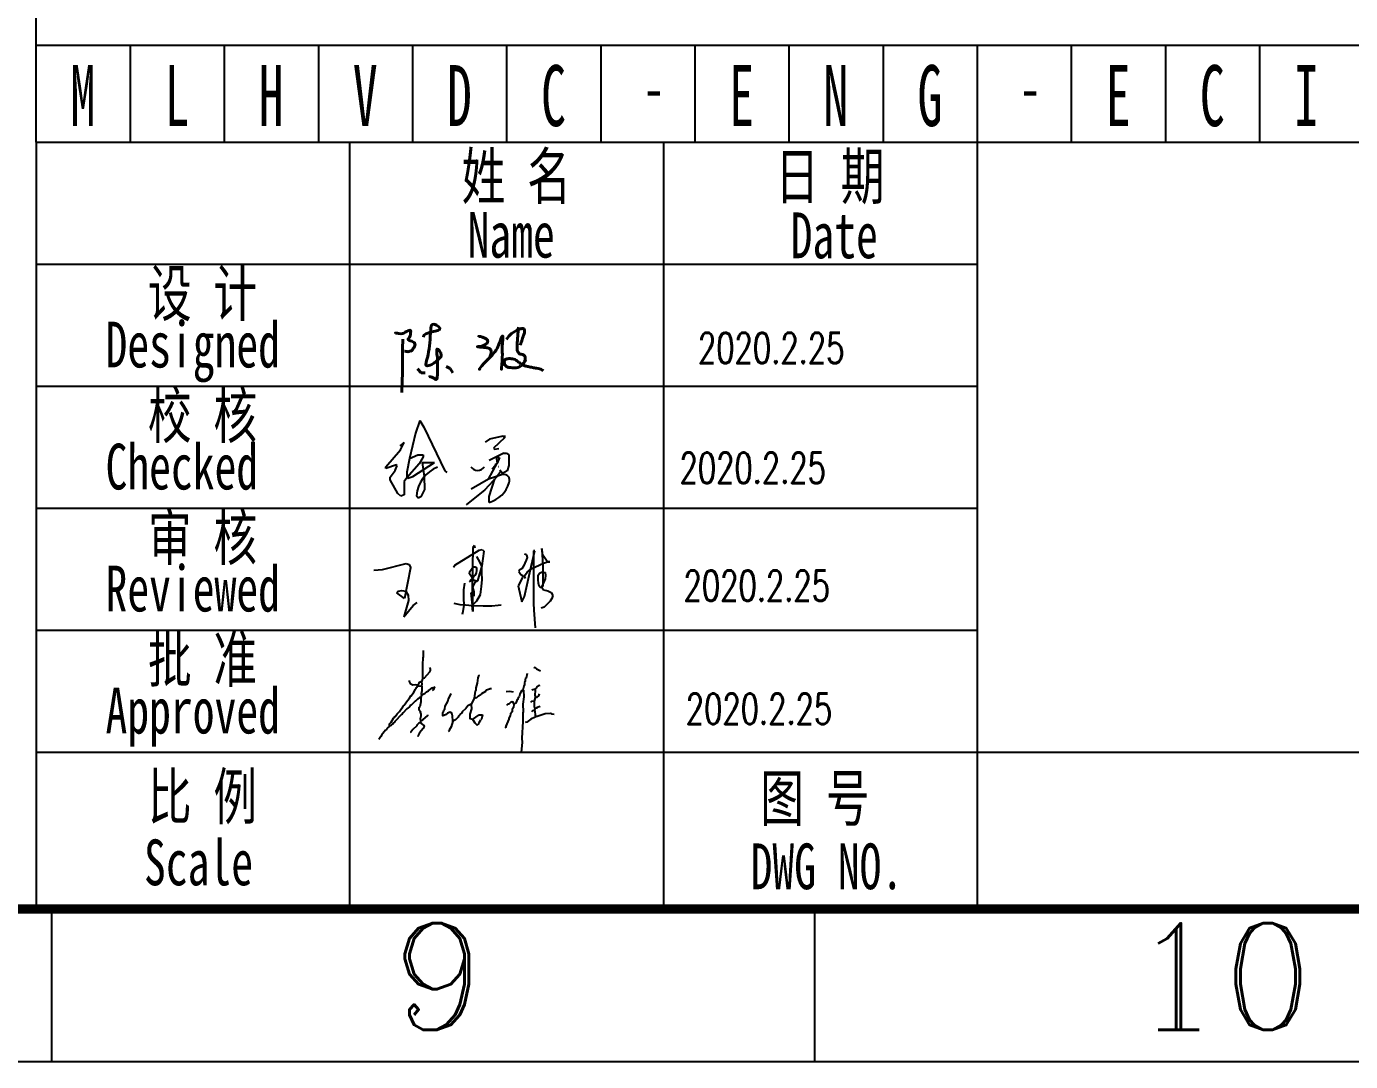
# Model space of a CAD drawing. Header units: millimetres. Extents: x 0 to 594, y 0 to 420.
# Drawn here: x 398.4 to 485.1, y 0 to 67.9 of the extents above; entities that cross this region are included whole.
import ezdxf
from ezdxf.enums import TextEntityAlignment as Align

# ---------------------------------------------------------------- set-up
doc = ezdxf.new("R2010")
doc.units = ezdxf.units.MM
for name, color, linetype in [('GPDRAW', 1, 'Continuous'), ('LAYER0', 7, 'Continuous'), ('sign', 7, 'Continuous')]:
    doc.layers.add(name, color=color, linetype=linetype)
doc.styles.add('ECL', font='SIMFANG_2312.TTF', dxfattribs={"width": 0.7, "height": 3})
doc.styles.add('elec', font='romans.shx', dxfattribs={"width": 0.7, "bigfont": 'hzdx1.shx'})
doc.styles.add('LXL', font='SIMFANG_2312.TTF', dxfattribs={"width": 0.7, "height": 3})
doc.styles.add('ROMANC', font='romanc')

# ---------------------------------------------------------------- blocks, each defined once
blk = doc.blocks.new('*U3')
at = {"linetype": 'Continuous'}
for p, q in [((4.79, 6.199), (4.761, 5.763)), ((4.819, 6.257), (4.79, 6.199)), ((4.805, 6.679), (4.819, 6.257)), ((4.761, 5.763), (4.761, 4.847)), ((11.398, 4.341), (11.35, 4.083)), ((11.447, 4.455), (11.398, 4.341)), ((11.495, 4.632), (11.447, 4.568)), ((11.447, 4.568), (11.447, 4.455)), ((11.495, 4.81), (11.576, 4.875)), ((11.495, 4.794), (11.495, 4.632)), ((11.576, 4.875), (11.641, 5.182)), ((11.35, 4.083), (11.382, 4.067)), ((11.398, 3.631), (11.35, 3.146)), ((11.382, 4.067), (11.398, 3.631)), ((11.366, 2.645), (11.334, 2.596)), ((11.35, 3.146), (11.366, 2.645)), ((8.047, 2.158), (8.482, 2.448)), ((8.482, 2.448), (8.695, 2.448)), ((8.637, 2.176), (8.579, 2.138)), ((8.695, 2.448), (8.637, 2.176)), ((11.334, 2.015), (11.269, 0.932)), ((11.334, 2.596), (11.334, 2.015)), ((2.027, 1.037), (1.911, 0.833)), ((2.071, 1.066), (2.027, 1.037)), ((2.085, 1.124), (2.071, 1.066)), ((2.347, 1.444), (2.085, 1.124)), ((2.405, 1.488), (2.347, 1.444)), ((2.449, 1.575), (2.405, 1.488)), ((2.594, 1.72), (2.449, 1.575)), ((11.269, 0.932), (11.285, 0.642)), ((11.285, 0.642), (11.221, 0.011))]:
    blk.add_line(p, q, dxfattribs=at)
for points in [[(4.761, 4.847), (4.892, 4.89), (5.241, 5.283), (5.285, 5.37), (5.285, 5.472), (5.241, 5.559)], [(12.061, 5.585), (12.125, 5.569), (12.238, 5.472), (12.497, 5.343)], [(2.594, 1.72), (2.609, 1.866), (2.711, 1.982), (2.871, 2.229), (2.929, 2.273), (2.958, 2.346), (3.002, 2.375), (3.103, 2.52), (3.263, 2.665), (3.38, 2.869), (3.423, 2.898), (3.511, 3.043), (3.569, 3.087), (3.787, 3.392), (3.918, 3.538), (4.005, 3.712), (4.034, 3.712), (4.034, 3.741), (4.165, 3.901), (4.296, 4.134), (4.354, 4.178), (4.354, 4.221), (4.412, 4.279), (4.456, 4.381)], [(4.456, 4.41), (4.281, 4.425), (4.136, 4.396), (4.005, 4.469), (3.903, 4.643), (3.903, 4.701)], [(4.717, 4.643), (4.543, 4.585), (4.514, 4.556), (4.499, 4.454), (4.456, 4.41)], [(4.456, 4.41), (4.456, 4.381)], [(4.456, 4.381), (4.528, 4.352), (4.717, 4.338)], [(4.761, 4.847), (4.717, 4.643)], [(4.717, 4.338), (4.717, 4.396), (4.747, 4.439), (4.717, 4.643)], [(8.443, 5.085), (8.463, 5.046), (8.385, 4.871), (8.346, 4.542), (8.269, 4.232), (8.269, 4.057), (8.211, 3.999), (8.152, 3.553)], [(12.448, 4.374), (12.351, 4.358), (12.255, 4.293), (12.222, 4.212), (12.158, 4.148)], [(4.645, 3.582), (4.572, 3.582), (4.427, 3.48), (4.31, 3.349), (4.281, 3.349), (4.019, 3.087), (3.961, 3.058), (3.918, 2.985), (3.743, 2.84), (3.481, 2.564), (3.452, 2.564), (3.409, 2.476), (3.38, 2.476), (2.943, 2.026), (2.943, 1.997), (2.827, 1.895), (2.813, 1.851), (2.783, 1.851), (2.711, 1.778), (2.711, 1.749), (2.594, 1.72)], [(4.645, 3.582), (4.645, 3.305), (4.587, 2.985), (4.514, 2.927), (4.528, 2.811), (4.63, 2.68), (4.616, 2.636), (4.659, 2.505), (4.659, 2.36), (4.616, 2.186), (4.63, 2.069)], [(4.703, 3.756), (4.645, 3.582)], [(4.717, 4.338), (4.717, 4.032), (4.688, 3.843), (4.703, 3.756)], [(4.703, 3.756), (4.819, 3.8), (4.95, 3.887), (5.037, 3.974), (5.154, 4.032), (5.183, 4.076), (5.212, 4.076), (5.401, 4.221), (5.444, 4.221)], [(5.517, 4.178), (5.488, 4.12), (5.401, 4.061)], [(5.444, 4.221), (5.459, 4.25), (5.561, 4.265)], [(5.517, 4.178), (5.459, 4.192), (5.444, 4.221)], [(5.561, 4.265), (5.517, 4.178)], [(5.561, 4.265), (5.59, 4.294)], [(6.756, 2.041), (6.737, 2.39), (6.679, 2.564), (6.582, 2.622), (6.407, 2.564), (6.272, 2.448), (6.097, 2.39), (6.097, 2.603), (6.136, 2.642), (6.155, 2.758), (6.233, 2.855), (6.252, 3.029), (6.427, 3.34), (6.446, 3.437), (6.64, 3.844)], [(8.152, 3.553), (7.958, 3.126)], [(8.152, 3.553), (8.327, 3.592), (8.443, 3.708), (8.598, 3.786), (8.656, 3.863), (8.908, 4.018), (8.967, 4.096)], [(8.967, 4.096), (9.161, 4.154), (9.199, 4.193), (9.296, 4.193)], [(10.736, 3.937), (10.493, 3.986), (10.251, 3.97)], [(11.35, 4.083), (11.237, 4.018), (11.14, 3.808), (11.091, 3.631), (11.043, 3.598), (11.01, 3.469), (10.978, 3.453), (10.881, 3.21), (10.752, 3.146)], [(12.158, 4.148), (11.931, 4.067)], [(12.141, 3.582), (12.077, 3.356)], [(12.158, 4.148), (12.158, 3.97), (12.125, 3.841), (12.125, 3.744), (12.158, 3.679), (12.141, 3.582)], [(12.141, 3.582), (12.287, 3.614), (12.384, 3.711), (12.432, 3.841)], [(7.958, 3.126), (7.9, 3.126), (7.745, 3.049), (7.609, 2.874), (7.357, 2.642), (7.338, 2.584), (7.241, 2.506), (7.222, 2.448), (7.125, 2.37), (7.105, 2.312), (6.931, 2.118), (6.756, 2.041)], [(7.958, 3.126), (7.978, 2.855), (7.862, 2.506), (7.862, 2.215), (8.036, 2.176), (8.191, 1.924), (8.346, 1.789)], [(10.752, 3.146), (10.72, 2.936), (10.639, 2.807), (10.639, 2.661), (10.542, 2.532), (10.51, 2.386), (10.429, 2.241), (10.429, 2.176), (10.348, 2.015), (10.235, 1.708), (10.251, 1.659), (10.17, 1.595)], [(10.752, 3.146), (10.72, 3.178), (10.704, 3.291), (10.639, 3.307), (10.526, 3.275), (10.413, 3.162), (10.348, 3.146), (10.267, 3.065)], [(12.077, 3.356), (11.915, 3.34), (11.834, 3.275)], [(12.093, 2.742), (11.964, 2.726), (11.899, 2.661)], [(12.077, 3.356), (12.093, 3.033), (12.109, 2.92), (12.141, 2.887)], [(12.141, 2.887), (12.093, 2.742)], [(12.093, 2.742), (12.125, 2.71), (12.141, 2.419), (12.174, 2.37)], [(12.141, 2.887), (12.271, 2.92), (12.287, 2.952), (12.481, 3.033)], [(4.63, 1.953), (4.601, 1.924), (4.528, 1.909), (4.398, 1.778), (4.383, 1.735), (4.121, 1.502), (4.005, 1.313), (4.019, 1.299)], [(4.63, 1.953), (4.674, 1.924), (4.688, 1.88), (4.848, 1.764), (4.877, 1.691), (4.819, 1.56), (4.572, 1.284), (4.485, 1.11), (4.47, 1.008)], [(4.63, 2.069), (4.79, 2.127), (5.11, 2.404), (5.125, 2.447)], [(4.63, 2.069), (4.63, 1.953)], [(6.756, 2.041), (6.64, 1.672), (6.504, 1.459), (6.504, 1.401), (6.446, 1.362)], [(8.346, 1.789), (8.463, 1.866), (8.482, 1.963), (8.579, 2.138)], [(12.174, 2.37), (12.141, 2.306), (11.867, 2.176), (11.608, 1.983), (11.495, 1.95)], [(12.174, 2.37), (12.271, 2.37), (12.804, 2.548), (13.159, 2.564), (13.208, 2.532), (13.386, 2.5)]]:
    blk.add_lwpolyline(points, dxfattribs=at)
at = {"style": 'elec', "width": 0.7}
blk.add_text('    2020.2.25', height=2, dxfattribs=at).set_placement((17.84, 1.848))
blk = doc.blocks.new('*U4')
at = {"lineweight": 40}
for p, q in [((3.48, 3.086), (3.454, 2.448)), ((3.454, 2.448), (3.454, 0.941)), ((3.454, 0.941), (3.4, -0.402)), ((4.436, 1.133), (4.688, 0.883)), ((4.688, 0.883), (4.942, 0.873)), ((6.326, 1.289), (6.587, 1.163)), ((6.586, 1.162), (6.761, 0.887))]:
    blk.add_line(p, q, dxfattribs=at)
for points, start_tangent, end_tangent in [([(2.988, 3.462), (3.208, 3.454), (3.633, 3.54), (3.866, 3.654), (3.978, 3.667), (3.988, 3.501), (3.864, 3.149), (3.824, 3.091), (4.057, 2.947), (4.207, 2.867), (4.253, 2.821), (4.278, 2.722), (4.25, 2.613), (4.195, 2.53), (4.14, 2.448), (4.058, 2.339), (3.976, 2.311), (3.893, 2.284), (3.701, 2.284), (3.592, 2.311)], (-0.472048, 0.881573), (0.89462, -0.446827)), ([(4.82, 3.219), (5.907, 3.805), (5.411, 4.053), (5.31, 3.741), (5.246, 2.851), (5.133, 2.055), (5.081, 1.826), (5.013, 1.356), (5.378, 1.435), (5.613, 1.591), (5.887, 1.837), (5.997, 2.029), (5.722, 2.44), (5.714, 2.104), (5.75, 1.728), (5.75, 1.508), (5.751, 1.169), (5.757, 0.948), (5.742, 0.73), (5.677, 0.45), (5.471, 0.543), (5.256, 0.659)], (-0.112609, 0.993639), (1, 0)), ([(8.442, 3.218), (8.853, 3.164), (9.036, 2.973), (8.771, 2.67), (8.366, 2.592), (8.789, 2.549), (9.032, 2.51), (9.247, 2.388), (8.92, 1.755)], (-0.470008, 0.882662), (-0.4476, 0.894234))]:
    blk.add_spline(points, degree=3, dxfattribs=dict(at, start_tangent=start_tangent, end_tangent=end_tangent))
at = {"lineweight": 40, "start_tangent": (-0.457934, 0.888986)}
blk.add_spline([(11.049, 3.865), (10.966, 2.715), (11.018, 2.259), (11.17, 2.109), (11.307, 2.082), (11.472, 1.972), (11.499, 1.807), (11.499, 1.67), (11.507, 1.707), (11.417, 1.561), (11.28, 1.424), (11.143, 1.287), (11.005, 1.232), (10.813, 1.204), (10.457, 1.232), (10.237, 1.314), (10.112, 1.468), (10.127, 1.424), (10.127, 1.588), (10.155, 1.725), (10.347, 1.807), (10.655, 1.794), (10.841, 1.753), (10.95, 1.67), (11.17, 1.506), (11.472, 1.341), (11.691, 1.287), (11.966, 1.232), (12.24, 1.177), (12.432, 1.15), (12.569, 1.095), (12.68, 1.018)], degree=3, dxfattribs=at)
at = {"lineweight": 40}
for points, knots in [([(10.28, 3.068), (10.298, 3.113), (10.387, 3.281), (10.731, 3.56), (11.055, 3.746), (11.381, 3.816), (11.485, 3.643), (11.362, 3.263), (11.255, 2.945), (11.173, 2.704)], [6.417144, 6.417144, 6.417144, 6.417144, 6.574551, 7.034032, 7.556844, 7.738735, 7.832352, 8.0674, 8.806209, 8.806209, 8.806209, 8.806209]), ([(8.566, 1.141), (8.271, 0.965), (9.442, 2.136), (9.662, 2.44), (10.12, 3.698), (9.953, 2.475), (10.034, 1.991), (9.91, 1.102), (9.946, 1.107), (9.952, 1.115)], [0, 0, 0, 0, 0.977504, 1.856108, 2.483486, 3.15885, 3.807757, 4.562282, 4.671504, 4.671504, 4.671504, 4.671504])]:
    blk.add_open_spline(points, degree=3, knots=knots, dxfattribs=at)
at = {"style": 'elec', "width": 0.7}
blk.add_text('    2020.2.25', height=2, dxfattribs=at).set_placement((18.64, 1.506))
blk = doc.blocks.new('*HATCH106')
for p, q in [((808.5, 929.5), (811.7, 926.3)), ((808.5, 926.5), (810.4, 923.9))]:
    blk.add_line(p, q)
blk = doc.blocks.new('*HATCH45')
for p, q in [((808.5, 929.5), (811.7, 926.3)), ((808.5, 926.5), (810.4, 923.9))]:
    blk.add_line(p, q)
blk = doc.blocks.new('*U7')
at = {"layer": 'LAYER0'}
for p, q in [((4.587, 5.765), (4.297, 4.925)), ((4.587, 5.765), (4.297, 4.925)), ((4.587, 5.765), (4.857, 5.325)), ((4.587, 5.765), (4.857, 5.325)), ((4.857, 5.325), (6.237, 2.445)), ((4.857, 5.325), (6.237, 2.445)), ((4.297, 4.925), (3.921, 3.267)), ((4.297, 4.925), (3.921, 3.267)), ((9.157, 4.525), (8.877, 4.345)), ((9.157, 4.525), (8.877, 4.345)), ((10.032, 4.727), (9.157, 4.525)), ((10.032, 4.727), (9.157, 4.525)), ((10.135, 4.625), (9.417, 3.945)), ((10.135, 4.625), (9.417, 3.945)), ((10.032, 4.727), (10.197, 4.727)), ((10.032, 4.727), (10.135, 4.625)), ((10.032, 4.727), (10.197, 4.727)), ((10.032, 4.727), (10.135, 4.625)), ((10.135, 4.727), (10.135, 4.625)), ((10.135, 4.727), (10.135, 4.625)), ((2.364, 2.71), (3.317, 3.825)), ((2.364, 2.71), (3.317, 3.825)), ((3.557, 4.305), (3.277, 4.085)), ((3.557, 4.305), (3.277, 4.085)), ((3.317, 3.825), (3.557, 4.305)), ((3.317, 3.825), (3.557, 4.305)), ((3.471, 4.133), (3.421, 4.198)), ((3.471, 4.133), (3.421, 4.198)), ((3.921, 3.267), (4.464, 3.505)), ((3.921, 3.267), (4.464, 3.505)), ((4.464, 3.505), (4.808, 3.505)), ((4.464, 3.505), (4.808, 3.505)), ((4.808, 3.505), (4.808, 3.364)), ((4.808, 3.505), (4.808, 3.364)), ((10.097, 3.605), (9.137, 3.125)), ((10.097, 3.605), (9.137, 3.125)), ((9.417, 3.945), (9.477, 3.865)), ((9.417, 3.945), (9.477, 3.865)), ((9.477, 3.865), (9.777, 3.925)), ((9.477, 3.865), (9.777, 3.925)), ((10.097, 3.605), (10.277, 3.605)), ((10.097, 3.605), (10.277, 3.605)), ((10.277, 3.605), (10.427, 3.505)), ((10.277, 3.605), (10.427, 3.505)), ((10.427, 3.505), (10.427, 2.81)), ((10.427, 3.505), (10.427, 2.81)), ((3.057, 2.845), (2.364, 2.6)), ((3.057, 2.845), (2.364, 2.6)), ((2.364, 2.6), (2.364, 2.71)), ((2.364, 2.6), (2.364, 2.71)), ((2.977, 2.485), (3.097, 2.805)), ((2.977, 2.485), (3.097, 2.805)), ((3.097, 2.805), (3.057, 2.845)), ((3.097, 2.805), (3.057, 2.845)), ((3.921, 3.267), (3.738, 2.365)), ((3.921, 3.267), (3.738, 2.365)), ((4.537, 2.905), (3.738, 1.989)), ((4.537, 2.905), (3.738, 1.989)), ((4.137, 2.085), (5.551, 2.999)), ((4.137, 2.085), (5.551, 2.999)), ((4.808, 3.364), (4.537, 2.905)), ((4.808, 3.364), (4.537, 2.905)), ((4.733, 2.999), (5.551, 2.999)), ((4.733, 2.999), (4.882, 2.083)), ((4.733, 2.999), (5.551, 2.999)), ((4.733, 2.999), (4.882, 2.083)), ((9.097, 1.905), (9.665, 2.956)), ((9.097, 1.905), (9.665, 2.956)), ((9.517, 2.805), (9.317, 2.565)), ((9.517, 2.805), (9.317, 2.565)), ((9.665, 2.956), (9.517, 2.865)), ((9.665, 2.956), (9.517, 2.865)), ((9.517, 2.865), (9.517, 2.805)), ((9.517, 2.865), (9.517, 2.805)), ((9.598, 3.355), (9.665, 2.956)), ((9.598, 3.355), (9.805, 3.325)), ((9.598, 3.355), (9.665, 2.956)), ((9.598, 3.355), (9.805, 3.325)), ((9.664, 3.388), (9.673, 3.344)), ((9.664, 3.388), (9.673, 3.344)), ((9.805, 3.325), (9.665, 2.956)), ((9.805, 3.325), (9.665, 2.956)), ((9.717, 2.745), (9.737, 2.745)), ((9.717, 2.745), (9.737, 2.745)), ((10.427, 2.81), (10.317, 2.465)), ((10.427, 2.81), (10.317, 2.465)), ((2.647, 2.031), (2.977, 2.485)), ((2.647, 2.031), (2.977, 2.485)), ((2.647, 1.867), (2.647, 2.031)), ((2.647, 1.867), (2.647, 2.031)), ((3.157, 0.965), (2.647, 1.867)), ((3.157, 0.965), (2.647, 1.867)), ((3.738, 1.989), (3.567, 1.762)), ((3.738, 1.989), (3.567, 1.762)), ((3.567, 1.762), (3.567, 0.871)), ((3.567, 1.762), (3.567, 0.871)), ((3.738, 2.365), (3.738, 1.989)), ((3.738, 2.365), (3.738, 1.989)), ((3.738, 1.989), (3.797, 1.965)), ((3.738, 1.989), (3.797, 1.965)), ((3.797, 1.965), (4.137, 2.085)), ((3.797, 1.965), (4.137, 2.085)), ((4.882, 2.083), (4.887, 1.225)), ((4.882, 2.083), (4.887, 1.225)), ((6.237, 2.445), (6.357, 2.345)), ((6.237, 2.445), (6.357, 2.345)), ((9.097, 1.905), (7.957, 1.245)), ((9.097, 1.905), (7.957, 1.245)), ((9.657, 2.087), (8.857, 1.205)), ((9.657, 2.087), (8.857, 1.205)), ((10.017, 2.205), (9.097, 1.905)), ((10.017, 2.205), (9.097, 1.905)), ((9.127, 0.775), (9.51, 1.926)), ((9.127, 0.775), (9.51, 1.926)), ((9.895, 2.434), (9.657, 2.087)), ((9.895, 2.434), (9.657, 2.087)), ((10.017, 2.285), (9.837, 2.505)), ((10.017, 2.285), (9.837, 2.505)), ((10.317, 2.465), (10.017, 2.285)), ((10.317, 2.465), (10.017, 2.285)), ((10.017, 2.285), (10.017, 2.205)), ((10.017, 2.285), (10.017, 2.205)), ((3.337, 0.785), (3.157, 0.965)), ((3.337, 0.785), (3.157, 0.965)), ((3.567, 0.871), (3.337, 0.785)), ((3.567, 0.871), (3.337, 0.785)), ((4.887, 1.225), (4.657, 0.745)), ((4.887, 1.225), (4.657, 0.745)), ((8.857, 1.205), (7.617, 0.225)), ((8.857, 1.205), (7.617, 0.225)), ((4.477, 0.665), (4.377, 0.825)), ((4.477, 0.665), (4.377, 0.825)), ((4.657, 0.745), (4.477, 0.665)), ((4.657, 0.745), (4.477, 0.665)), ((9.127, 0.372), (9.127, 0.775)), ((9.127, 0.372), (9.127, 0.775))]:
    blk.add_line(p, q, dxfattribs=at)
for centre, radius, start, end in [((6.467, 0.716), 2.093, 109.8407, 177.01324), ((6.467, 0.716), 2.093, 109.8407, 177.01324), ((8.377, 2.981), 0.509, 210.22699, 329.77301), ((8.377, 2.981), 0.509, 210.22699, 329.77301), ((10.093, 1.831), 0.382, 337.8314, 101.5483), ((10.093, 1.831), 0.382, 337.8314, 101.5483), ((8.569, 2.253), 1.961, 286.52549, 343.22341), ((8.569, 2.253), 1.961, 286.52549, 343.22341)]:
    blk.add_arc(centre, radius, start, end, dxfattribs=at)
at = {"layer": 'LAYER0', "xscale": 0.02000000000007276, "yscale": 0.01999999999998181, "zscale": 0.02}
for name in ['*HATCH106', '*HATCH45']:
    blk.add_blockref(name, (-6.653, -15.725), dxfattribs=at)
at = {"style": 'elec', "width": 0.7}
blk.add_text('    2020.2.25', height=2, dxfattribs=at).set_placement((17.429, 1.647))
blk = doc.blocks.new('A$C3C6D79E5')
for p, q in [((7.381, 5.981), (7.32, 3.055)), ((7.489, 6.13), (7.381, 5.981)), ((7.555, 5.923), (7.489, 6.13)), ((6.028, 4.649), (7.834, 5.774)), ((7.795, 5.078), (7.677, 5.312)), ((8.037, 4.598), (7.795, 5.078)), ((7.834, 5.774), (8.071, 5.838)), ((8.19, 5.707), (8.037, 4.598)), ((8.071, 5.838), (8.19, 5.707)), ((11.336, 5.032), (11.143, 4.576)), ((11.218, 5.496), (11.371, 5.445)), ((11.423, 5.221), (11.336, 5.032)), ((11.371, 5.445), (11.423, 5.221)), ((11.719, 4.554), (11.982, 5.738)), ((11.901, 5.736), (11.88, 3.525)), ((11.982, 5.738), (11.901, 5.736)), ((12.568, 5.499), (12.507, 5.901)), ((12.507, 5.901), (12.587, 4.595)), ((12.666, 5.307), (12.568, 5.499)), ((12.917, 4.944), (12.666, 5.307)), ((13.112, 4.898), (12.917, 4.944)), ((0, 4.295), (0.654, 4.327)), ((0.654, 4.327), (2.416, 4.79)), ((2.729, 4.461), (2.282, 2.178)), ((2.416, 4.79), (2.629, 4.706)), ((2.629, 4.706), (2.718, 4.489)), ((2.718, 4.489), (2.729, 4.461)), ((5.926, 4.518), (6.028, 4.649)), ((7.132, 4.006), (7.151, 4.198)), ((7.318, 3.722), (7.132, 4.006)), ((7.151, 4.198), (7.391, 4.546)), ((7.391, 4.546), (7.548, 4.546)), ((7.608, 4.07), (7.531, 3.9)), ((7.548, 4.546), (7.648, 4.481)), ((7.648, 4.28), (7.608, 4.07)), ((7.648, 4.481), (7.648, 4.28)), ((8.037, 4.598), (7.729, 3.498)), ((8.036, 4.075), (8.037, 4.598)), ((8.077, 3.593), (8.036, 4.075)), ((10.833, 4.293), (10.789, 4.183)), ((10.789, 4.183), (10.951, 3.975)), ((11.009, 4.391), (10.833, 4.293)), ((10.951, 3.975), (11.092, 3.888)), ((11.143, 4.576), (11.009, 4.391)), ((11.217, 3.862), (11.418, 4.131)), ((11.222, 2.318), (11.719, 4.554)), ((11.418, 4.131), (11.72, 4.384)), ((11.72, 4.384), (12.639, 4.797)), ((12.227, 3.914), (12.331, 4.073)), ((12.331, 4.073), (12.487, 4.146)), ((12.487, 4.146), (12.638, 4.146)), ((12.587, 4.595), (12.578, 3.097)), ((12.638, 4.146), (12.757, 4.117)), ((12.639, 4.797), (12.937, 4.898)), ((12.757, 4.117), (12.789, 3.899)), ((12.937, 4.898), (13.112, 4.898)), ((6.745, 3.324), (6.672, 2.822)), ((7.531, 3.9), (7.128, 3.411)), ((7.128, 3.411), (7.291, 3.537)), ((7.291, 3.537), (7.481, 3.553)), ((7.606, 3.422), (7.318, 3.722)), ((7.32, 3.055), (7.381, 1.2)), ((7.602, 3.518), (7.356, 3.022)), ((7.356, 3.022), (7.456, 2.683)), ((7.481, 3.553), (7.602, 3.518)), ((7.729, 3.498), (7.606, 3.422)), ((7.936, 2.468), (8.011, 3.064)), ((8.011, 3.064), (8.077, 3.593)), ((10.939, 3.492), (10.749, 3.121)), ((10.749, 3.121), (10.796, 2.889)), ((11.08, 3.759), (10.939, 3.492)), ((11.092, 3.888), (11.08, 3.759)), ((11.286, 3.678), (11.217, 3.862)), ((11.88, 3.525), (11.895, 1.823)), ((12.235, 3.778), (12.227, 3.914)), ((12.235, 3.557), (12.235, 3.778)), ((12.264, 3.323), (12.235, 3.557)), ((12.319, 3.106), (12.264, 3.323)), ((12.389, 3.004), (12.319, 3.106)), ((12.484, 2.991), (12.389, 3.004)), ((12.629, 3.343), (12.476, 3.056)), ((12.476, 3.056), (12.643, 2.817)), ((12.578, 3.097), (12.484, 2.991)), ((12.757, 3.644), (12.629, 3.343)), ((12.789, 3.899), (12.757, 3.644)), ((1.718, 2.606), (1.82, 2.723)), ((2.282, 2.178), (1.718, 2.606)), ((1.82, 2.723), (2.084, 2.775)), ((2.084, 2.775), (2.387, 2.716)), ((2.593, 2.018), (2.224, 0.816)), ((2.387, 2.716), (2.559, 2.433)), ((2.559, 2.433), (2.593, 2.018)), ((6.672, 2.822), (6.672, 2.211)), ((6.672, 2.211), (6.699, 1.682)), ((7.456, 2.36), (7.224, 2.6)), ((7.224, 2.6), (7.381, 1.2)), ((7.33, 1.65), (7.663, 1.996)), ((7.456, 2.683), (7.456, 2.36)), ((7.663, 1.996), (7.936, 2.468)), ((10.796, 2.889), (11.027, 1.919)), ((11.027, 1.919), (11.222, 2.318)), ((12.643, 2.817), (12.954, 2.743)), ((12.954, 2.743), (13.21, 2.624)), ((13.247, 2.168), (13.141, 1.971)), ((13.21, 2.624), (13.341, 2.401)), ((13.341, 2.401), (13.247, 2.168)), ((2.224, 0.816), (2.938, 1.663)), ((2.938, 1.663), (3.228, 1.878)), ((5.96, 1.837), (6.416, 1.736)), ((6.416, 1.736), (6.836, 1.7)), ((6.626, 1.216), (6.581, 0.988)), ((6.699, 1.682), (6.626, 1.216)), ((6.836, 1.7), (7.33, 1.65)), ((7.381, 1.2), (7.33, 1.65)), ((7.33, 1.65), (8.132, 1.627)), ((8.132, 1.627), (8.789, 1.636)), ((8.789, 1.636), (9.263, 1.682)), ((9.263, 1.682), (9.477, 1.702)), ((11.895, 1.823), (11.91, 1.298)), ((11.91, 1.298), (12.021, 0)), ((12.677, 1.533), (12.469, 1.449)), ((13.141, 1.971), (12.677, 1.533))]:
    blk.add_line(p, q)
blk = doc.blocks.new('*U9')
at = {"color": 0, "xscale": 0.8800000000000001, "yscale": 0.8800000000000001, "zscale": 0.8800000000000001}
blk.add_blockref('A$C3C6D79E5', (1.576, 0.169), dxfattribs=at)
at = {"style": 'elec', "width": 0.7}
blk.add_text('    2020.2.25', height=2, dxfattribs=at).set_placement((17.695, 1.921))
blk = doc.blocks.new('*U27')
at = {"layer": 'GPDRAW', "color": 0, "style": 'LXL', "width": 0.6}
for s, p in [('M', (3.07, 3.059)), ('L', (9.237, 3.059)), ('H', (15.404, 3.059)), ('V', (21.57, 3.059)), ('D', (27.737, 3.059)), ('C', (33.904, 3.059)), ('E', (46.237, 3.059)), ('N', (52.404, 3.059)), ('G', (58.57, 3.059)), ('E', (70.904, 3.059)), ('C', (77.07, 3.059)), ('I', (83.237, 3.059))]:
    blk.add_text(s, height=4, dxfattribs=at).set_placement(p, align=Align.MIDDLE)
at = {"layer": 'GPDRAW', "color": 7, "style": 'LXL', "width": 0.7}
for p in [(39.761, 2.045), (64.428, 2.045)]:
    blk.add_text('-', height=3, dxfattribs=at).set_placement(p)
blk = doc.blocks.new('XXDAFRAM-CH-HENG-A2')
at = {"linetype": 'Continuous'}
for p, q in [((405.167, 66.642), (405.167, 60.278)), ((411.333, 66.642), (411.333, 60.278)), ((417.5, 66.642), (417.5, 60.278)), ((423.667, 66.642), (423.667, 60.278)), ((429.833, 66.642), (429.833, 60.278)), ((436, 66.642), (436, 60.278)), ((442.167, 66.642), (442.167, 60.278)), ((448.333, 66.642), (448.333, 60.278)), ((454.5, 66.642), (454.5, 60.278)), ((460.667, 66.642), (460.667, 60.278)), ((466.833, 66.642), (466.833, 60.278)), ((473, 66.642), (473, 60.278)), ((479.167, 66.642), (479.167, 60.278))]:
    blk.add_line(p, q, dxfattribs=at)
at = {"color": 1}
for p, q in [((400, 10), (400, 0)), ((450, 10), (450, 0))]:
    blk.add_line(p, q, dxfattribs=at)
blk.add_lwpolyline([(0, 0), (594, 0), (594, 420), (0, 420)], close=True, dxfattribs=at)
at = {"color": 1, "const_width": 0.6}
blk.add_lwpolyline([(25, 10), (584, 10), (584, 410), (25, 410)], close=True, dxfattribs=at)
at = {"layer": 'GPDRAW', "color": 1, "linetype": 'Continuous'}
blk.add_line((399, 60.278), (399, 122.267), dxfattribs=at)
at = {"layer": 'GPDRAW', "color": 3, "linetype": 'Continuous'}
blk.add_line((399, 66.642), (584, 66.642), dxfattribs=at)
at = {"layer": 'GPDRAW'}
for p, q in [((399, 66.642), (584, 66.642)), ((584, 10), (399, 10))]:
    blk.add_line(p, q, dxfattribs=at)
at = {"layer": 'sign', "color": 1, "linetype": 'Continuous'}
for p, q in [((399, 60.278), (584, 60.278)), ((399, 60.278), (399, 10)), ((419.556, 10), (419.556, 60.278)), ((440.111, 60.278), (440.111, 10)), ((460.667, 60.278), (460.667, 10)), ((399, 52.278), (460.667, 52.278)), ((399, 44.278), (460.667, 44.278)), ((399, 36.278), (460.667, 36.278)), ((399, 28.278), (460.667, 28.278)), ((399, 20.278), (584, 20.278))]:
    blk.add_line(p, q, dxfattribs=at)
blk.add_blockref('*U27', (399, 60.278))
at = {"color": 1, "style": 'ROMANC'}
for s, p in [('9', (422.267, 2.072)), ('10', (470.716, 2.072))]:
    blk.add_text(s, height=7, dxfattribs=at).set_placement(p)
at = {"linetype": 'Continuous', "style": 'ECL', "width": 0.7}
for tag, height, p in [('DESIGNSTATUS', 3.5, (571.853, 76.574)), ('ENDESIGNSTATUS', 3.5, (571.89, 70.889)), ('V', 4, (531.583, 63.46)), ('O', 4, (537.75, 63.46)), ('L', 4, (543.917, 63.46)), ('N', 4, (550.083, 63.46)), ('D', 4, (562.417, 63.46)), ('W', 4, (568.583, 63.46)), ('G', 4, (574.75, 63.46)), ('VEREN40', 4, (580.917, 63.46)), ('DWGNAME1', 5, (522.116, 48.707)), ('DWGENAME1', 5, (521.928, 42.132)), ('DWGNAME', 5, (521.928, 42.355)), ('DWGENAME', 5, (521.928, 35.7)), ('DWGNAME2', 5, (521.928, 35.057)), ('DWGENAME2', 5, (522.272, 28.907)), ('DWGNO', 4, (511.81, 15.139)), ('VEREN40', 4, (578.739, 15.139))]:
    blk.add_attdef(tag, text='', height=height, dxfattribs=at).set_placement(p, align=Align.MIDDLE)
at = {"style": 'ECL', "width": 0.7, "flags": 1}
for p in [(450.389, 48.278), (450.389, 40.278), (450.389, 32.278), (450.389, 24.278)]:
    blk.add_attdef('DATE', text='', height=5, dxfattribs=at).set_placement(p, align=Align.MIDDLE)
for tag, p in [('SJ1', (419.556, 44.278)), ('JH', (419.556, 36.278)), ('SH1', (419.556, 28.278)), ('PZ', (419.556, 20.278)), ('BL', (419.556, 10))]:
    blk.add_attdef(tag, p, '', height=5, dxfattribs=at)
at = {"layer": 'GPDRAW', "style": 'LXL', "width": 0.7}
for s, p in [('姓 名', (426.884, 56.549)), ('日 期', (447.44, 56.549)), ('Name', (427.274, 52.715)), ('Date', (448.445, 52.673)), ('设 计', (406.329, 48.882)), ('Designed', (403.55, 45.513)), ('校 核', (406.329, 40.882)), ('Checked', (403.55, 37.513)), ('审 核', (406.329, 32.882)), ('Reviewed', (403.55, 29.513)), ('批 准', (406.329, 24.882)), ('Approved', (403.55, 21.513)), ('比 例', (406.329, 15.883)), ('图 号', (446.454, 15.776)), ('Scale', (406.074, 11.56)), ('DWG NO.', (445.82, 11.3))]:
    blk.add_text(s, height=3, dxfattribs=at).set_placement(p)

msp = doc.modelspace()

# ---------------------------------------------------------------- block references
for name, p in [('XXDAFRAM-CH-HENG-A2', (0, 0)), ('*U4', (419.556, 44.278)), ('*U7', (419.556, 36.278)), ('*U9', (419.556, 28.278)), ('*U3', (419.556, 20.278))]:
    msp.add_blockref(name, p)

doc.saveas('drawing.dxf')
